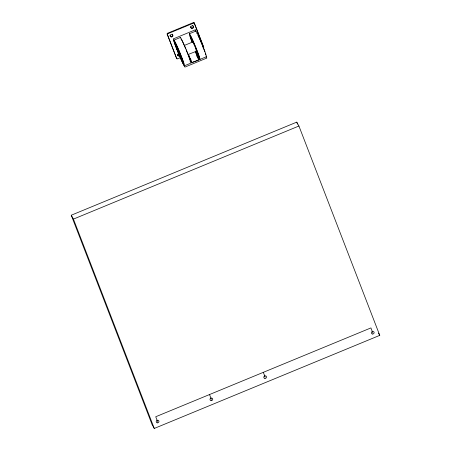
<?xml version="1.0" encoding="UTF-8"?>
<svg xmlns="http://www.w3.org/2000/svg" width="451" height="451" viewBox="0 0 451 451"><rect width="100%" height="100%" fill="white"/><g stroke="black" fill="none" stroke-linecap="round" stroke-linejoin="round"><path stroke-width="0.68" d="M180.766 57.519L177.547 58.85A0.699 0.643 -29.5 0 1 176.674 58.517L167.158 34.107A0.699 0.643 -29.5 0 1 167.575 33.239L193.344 22.601A0.699 0.643 -29.5 0 1 194.218 22.933L203.728 47.344A0.699 0.643 -29.5 0 1 203.316 48.212L203.046 47.727M176.674 58.517L167.434 34.592A0.699 0.643 -29.5 0 1 167.845 33.724L193.614 23.086A0.699 0.643 -29.5 0 1 194.494 23.418M173.996 40.116L180.434 37.456M189.454 33.735L195.897 31.074M184.42 45.421L192.797 41.966L195.187 47.146L196.433 51.059M196.523 51.188L195.452 51.628L198.806 59.87L191.799 62.762L188.326 54.402L196.535 51.194L199.872 59.425L206.316 56.77M191.669 62.638L194.257 61.567M198.806 59.87L195.035 61.426M184.414 65.812L190.209 63.416M71.241 215.223L296.73 122.136L298.923 126.015L379.759 335.364L154.27 428.45L152.077 424.571L71.241 215.223L73.434 219.101L154.27 428.45M73.434 219.101L298.923 126.015M188.45 54.52L191.799 62.762M378.507 333.148L379.759 335.364M193.344 22.601L193.614 23.086M194.218 22.933L203.728 47.344M167.575 33.239L167.845 33.724M167.158 34.107L167.434 34.592M196.14 50.535L196.303 50.839M199.28 38.07L199.049 37.563A11.867 0.631 67.6 0 0 197.983 35.302M196.123 51.6L196.721 52.936A11.867 0.631 67.6 0 0 198.88 55.952A11.867 0.631 67.6 0 0 193.208 41.56L192.605 40.224A11.867 0.631 67.6 0 0 190.102 35.685A11.867 0.631 67.6 0 0 192.346 42.495M190.237 35.657L192.757 42.152M195.593 52.147L198.671 59.746M174.774 42.044L183.63 63.884M296.73 122.136L297.491 124.104M372.757 332.708L370.908 327.922L155.73 416.752L157.574 421.538M263.322 372.334L265.165 377.121M209.523 394.546L211.372 399.327M192.819 42.394L192.915 42.727M196.833 56.11A3.49 3.264 -30.5 0 1 197.002 56.544M191.1 59.96A3.49 3.264 -30.5 0 1 190.807 59.6M190.576 59.194A3.49 3.264 -30.5 0 1 190.305 58.303M172.203 34.118A1.398 1.28 -29.5 0 1 171.916 36.294A1.398 1.28 -29.5 0 1 169.937 35.353M177.096 58.41A0.699 0.643 -29.5 0 1 176.397 58.032M179.475 55.326A1.398 1.28 -29.5 0 1 177.406 54.842M179.752 55.811A1.398 1.28 -29.5 0 1 177.683 55.326A1.398 1.28 -29.5 0 1 178.855 53.5M206.197 57.097A15.357 0.823 67.6 0 0 206.834 58.049L184.933 67.098A15.357 0.823 67.6 0 1 181.866 61.189L181.088 59.459A15.357 0.823 67.6 0 1 175.191 44.999A15.357 0.823 67.6 0 1 173.472 38.831L195.379 29.789A15.357 0.823 67.6 0 0 195.508 31.299M190.615 62.841A13.958 0.744 67.6 0 0 189.567 58.286A13.958 0.744 67.6 0 0 183.935 44.395L183.224 42.822A13.958 0.744 67.6 0 0 180.361 38.104M195.886 51.369A13.958 0.744 67.6 0 0 196.377 52.485L197.087 54.058A13.958 0.744 67.6 0 0 199.618 57.604A13.958 0.744 67.6 0 0 192.949 40.675L192.244 39.102A13.958 0.744 67.6 0 0 189.296 33.763A13.958 0.744 67.6 0 0 191.94 41.774M192.504 25.436A1.398 1.28 -29.5 0 1 193.203 27.021A1.398 1.28 -29.5 0 1 191.562 27.945A1.398 1.28 -29.5 0 1 190.576 26.519M203.457 46.859A0.699 0.643 -29.5 0 1 203.486 47.197M206.079 56.46A13.958 0.744 67.6 0 0 205.025 51.904A13.958 0.744 67.6 0 0 199.393 38.014L198.688 36.441A13.958 0.744 67.6 0 0 195.74 31.243M205.532 54.842A11.867 0.631 67.6 0 1 205.329 54.582M196.884 33.261A11.867 0.631 67.6 0 1 197.172 33.74M199.652 38.899A11.867 0.631 67.6 0 1 204.85 51.865M205.436 53.675A11.867 0.631 67.6 0 1 205.65 54.881M181.082 39.53A11.867 0.631 67.6 0 1 181.217 39.384M181.42 39.643A11.867 0.631 67.6 0 1 182.08 40.804M182.525 41.684A11.867 0.631 67.6 0 1 183.585 43.944L184.188 45.28A11.867 0.631 67.6 0 1 185.468 48.234M186.116 49.79A11.867 0.631 67.6 0 1 189.386 58.247M189.719 59.244A11.867 0.631 67.6 0 1 189.972 60.056M190.136 60.671A11.867 0.631 67.6 0 1 190.074 61.223M177.491 47.056L176.781 45.483A13.958 0.744 67.6 0 0 174.249 41.937A13.958 0.744 67.6 0 0 180.913 58.872L181.623 60.445A13.958 0.744 67.6 0 0 184.16 63.986A13.958 0.744 67.6 0 0 177.491 47.056M177.745 47.941L177.147 46.605A11.867 0.631 67.6 0 0 174.988 43.589A11.867 0.631 67.6 0 0 180.659 57.982L181.263 59.323A11.867 0.631 67.6 0 0 183.416 62.334A11.867 0.631 67.6 0 0 177.745 47.941M157.331 422.841A1.398 1.28 -29.5 0 0 158.865 421.003A1.398 1.28 -29.5 0 0 156.531 420.766A1.398 1.28 -29.5 0 0 157.331 422.841M211.13 400.629A1.398 1.28 -29.5 0 0 212.658 398.797A1.398 1.28 -29.5 0 0 210.329 398.56A1.398 1.28 -29.5 0 0 211.13 400.629M264.923 378.423A1.398 1.28 -29.5 0 0 266.456 376.591A1.398 1.28 -29.5 0 0 264.123 376.354A1.398 1.28 -29.5 0 0 264.923 378.423M372.515 334.011A1.398 1.28 -29.5 0 0 374.048 332.173A1.398 1.28 -29.5 0 0 371.714 331.936A1.398 1.28 -29.5 0 0 372.515 334.011M171.318 36.954A1.398 1.28 -29.5 0 0 172.874 35.139A1.398 1.28 -29.5 0 0 170.546 34.868A1.398 1.28 -29.5 0 0 171.318 36.954M191.951 28.441A1.398 1.28 -29.5 0 0 193.485 26.609A1.398 1.28 -29.5 0 0 191.151 26.372A1.398 1.28 -29.5 0 0 191.951 28.441"/></g></svg>
